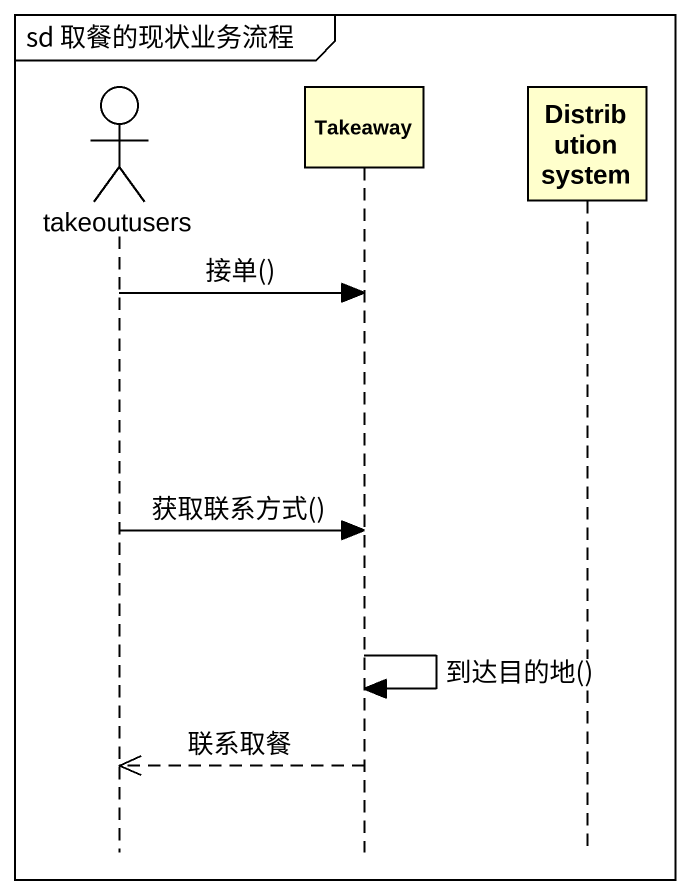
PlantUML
@startuml
mainframe sd 取餐的现状业务流程
hide footbox
actor takeoutusers
participant Takeaway
participant "Distribution system" as Distribution_system

takeoutusers -> Takeaway : 接单()
takeoutusers -> Takeaway : 获取联系方式()
Takeaway -> Takeaway : 到达目的地()
Takeaway -->> takeoutusers : 联系取餐
@enduml
